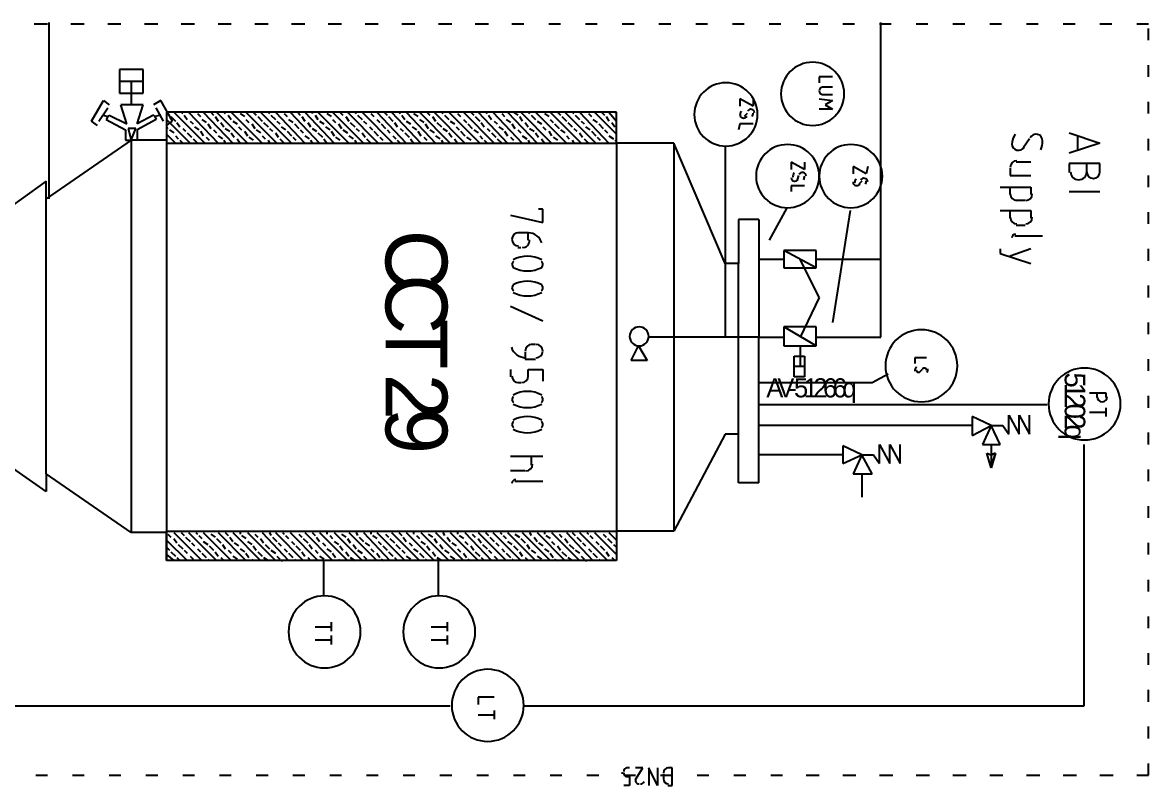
# Model space of a CAD drawing. Header units: millimetres. Extents: x 0 to 33.1, y 1.5 to 45.3.
# Drawn here: x 27.679 to 28.956, y 26.611 to 27.476 of the extents above; entities that cross this region are included whole.
import ezdxf

# ---------------------------------------------------------------- set-up
doc = ezdxf.new("R2010")
doc.units = ezdxf.units.MM
doc.header["$MEASUREMENT"] = 0
doc.layers.get('0').update_dxf_attribs({"linetype": 'CONTINUOUS'})

msp = doc.modelspace()

# ---------------------------------------------------------------- linework, layer by layer
at = {"color": 140, "linetype": 'Continuous'}
for p, q in [((27.7078, 27.4744), (27.6928, 27.4744)), ((27.7094, 27.4761), (27.7094, 27.2761)), ((27.7494, 27.4744), (27.7344, 27.4744)), ((27.7911, 27.4744), (27.7761, 27.4744)), ((27.8328, 27.4744), (27.8178, 27.4744)), ((27.8744, 27.4744), (27.8594, 27.4744)), ((27.9161, 27.4744), (27.9011, 27.4744)), ((27.9578, 27.4744), (27.9428, 27.4744)), ((27.9994, 27.4744), (27.9844, 27.4744)), ((28.0411, 27.4744), (28.0261, 27.4744)), ((28.0828, 27.4744), (28.0678, 27.4744)), ((28.1244, 27.4744), (28.1094, 27.4744)), ((28.1661, 27.4744), (28.1511, 27.4744)), ((28.2078, 27.4744), (28.1928, 27.4744)), ((28.2478, 27.4744), (28.2344, 27.4744)), ((28.2894, 27.4744), (28.2761, 27.4744)), ((28.3311, 27.4744), (28.3178, 27.4744)), ((28.3728, 27.4744), (28.3594, 27.4744)), ((28.4144, 27.4744), (28.4011, 27.4744)), ((28.4561, 27.4744), (28.4428, 27.4744)), ((28.4978, 27.4744), (28.4844, 27.4744)), ((28.5394, 27.4744), (28.5261, 27.4744)), ((28.5811, 27.4744), (28.5678, 27.4744)), ((28.6228, 27.4744), (28.6094, 27.4744)), ((28.6644, 27.4744), (28.6511, 27.4744)), ((28.6528, 27.2044), (28.6528, 27.4761)), ((28.7061, 27.4744), (28.6928, 27.4744)), ((28.7478, 27.4744), (28.7344, 27.4744)), ((28.7894, 27.4744), (28.7761, 27.4744)), ((28.8311, 27.4744), (28.8178, 27.4744)), ((28.8728, 27.4744), (28.8594, 27.4744)), ((28.9144, 27.4744), (28.9011, 27.4744)), ((28.9561, 27.4744), (28.9428, 27.4744)), ((28.9561, 27.4561), (28.9561, 27.4694)), ((27.8161, 27.4228), (27.7894, 27.4228)), ((27.7894, 27.4228), (27.7894, 27.3961)), ((27.8161, 27.3961), (27.8161, 27.4228)), ((28.9561, 27.4144), (28.9561, 27.4278)), ((28.5978, 27.4144), (28.5828, 27.4144)), ((28.5828, 27.4144), (28.5828, 27.4078)), ((27.8161, 27.4094), (27.7894, 27.4094)), ((27.8028, 27.4094), (27.8028, 27.3828)), ((28.5978, 27.4028), (28.5861, 27.4028)), ((27.7578, 27.3644), (27.7711, 27.3878)), ((27.7711, 27.3878), (27.7778, 27.3828)), ((27.7894, 27.3961), (27.8161, 27.3961)), ((27.8361, 27.3878), (27.8278, 27.3828)), ((27.8494, 27.3644), (27.8361, 27.3878)), ((28.5078, 27.3811), (28.4928, 27.3894)), ((28.4928, 27.3894), (28.4928, 27.3811)), ((28.5078, 27.3894), (28.5078, 27.3811)), ((28.5828, 27.3894), (28.5978, 27.3878)), ((28.5861, 27.3944), (28.5978, 27.3944)), ((28.5978, 27.3878), (28.5894, 27.3828)), ((28.9561, 27.3728), (28.9561, 27.3861)), ((27.7661, 27.3644), (27.7761, 27.3794)), ((27.7661, 27.3644), (27.7761, 27.3794)), ((27.8161, 27.3828), (27.7911, 27.3828)), ((27.7978, 27.3611), (27.7911, 27.3828)), ((27.8094, 27.3611), (27.8161, 27.3828)), ((27.8394, 27.3644), (27.8311, 27.3794)), ((27.8428, 27.3744), (27.8428, 26.8661)), ((28.3528, 27.3744), (27.8428, 27.3744)), ((27.8428, 27.3744), (27.8461, 27.3711)), ((27.8428, 27.3744), (27.8428, 27.3394)), ((28.3528, 27.3744), (27.8428, 27.3744)), ((27.8511, 27.3744), (27.8861, 27.3394)), ((27.8594, 27.3744), (27.8611, 27.3728)), ((27.8678, 27.3744), (27.9011, 27.3394)), ((27.8778, 27.3728), (27.8811, 27.3694)), ((27.8844, 27.3744), (27.9178, 27.3394)), ((27.8928, 27.3744), (27.8961, 27.3711)), ((27.8994, 27.3744), (27.9344, 27.3394)), ((27.9078, 27.3744), (27.9094, 27.3728)), ((27.9161, 27.3744), (27.9511, 27.3394)), ((27.9261, 27.3728), (27.9311, 27.3694)), ((27.9328, 27.3744), (27.9678, 27.3394)), ((27.9411, 27.3744), (27.9444, 27.3711)), ((27.9494, 27.3744), (27.9844, 27.3394)), ((27.9578, 27.3744), (27.9594, 27.3728)), ((27.9661, 27.3744), (27.9994, 27.3394)), ((27.9761, 27.3728), (27.9794, 27.3694)), ((27.9828, 27.3744), (28.0161, 27.3394)), ((27.9911, 27.3744), (27.9944, 27.3711)), ((27.9994, 27.3744), (28.0328, 27.3394)), ((28.0078, 27.3744), (28.0078, 27.3728)), ((28.0144, 27.3744), (28.0494, 27.3394)), ((28.0244, 27.3728), (28.0294, 27.3694)), ((28.0311, 27.3744), (28.0661, 27.3394)), ((28.0394, 27.3744), (28.0428, 27.3711)), ((28.0478, 27.3744), (28.0828, 27.3394)), ((28.0561, 27.3744), (28.0578, 27.3728)), ((28.0644, 27.3744), (28.0994, 27.3394)), ((28.0744, 27.3728), (28.0778, 27.3694)), ((28.0811, 27.3744), (28.1144, 27.3394)), ((28.0894, 27.3744), (28.0928, 27.3711)), ((28.0978, 27.3744), (28.1311, 27.3394)), ((28.1061, 27.3744), (28.1078, 27.3728)), ((28.1144, 27.3744), (28.1478, 27.3394)), ((28.1228, 27.3728), (28.1278, 27.3694)), ((28.1294, 27.3744), (28.1644, 27.3394)), ((28.1378, 27.3744), (28.1411, 27.3711)), ((28.1461, 27.3744), (28.1811, 27.3394)), ((28.1544, 27.3744), (28.1561, 27.3728)), ((28.1628, 27.3744), (28.1978, 27.3394)), ((28.1728, 27.3728), (28.1761, 27.3694)), ((28.1794, 27.3744), (28.2144, 27.3394)), ((28.1878, 27.3744), (28.1911, 27.3711)), ((28.1961, 27.3744), (28.2294, 27.3394)), ((28.2044, 27.3744), (28.2061, 27.3728)), ((28.2128, 27.3744), (28.2461, 27.3394)), ((28.2228, 27.3728), (28.2261, 27.3694)), ((28.2294, 27.3744), (28.2628, 27.3394)), ((28.2361, 27.3744), (28.2411, 27.3711)), ((28.2444, 27.3744), (28.2794, 27.3394)), ((28.2528, 27.3744), (28.2544, 27.3728)), ((28.2611, 27.3744), (28.2961, 27.3394)), ((28.2711, 27.3728), (28.2761, 27.3694)), ((28.2778, 27.3744), (28.3128, 27.3394)), ((28.2861, 27.3744), (28.2894, 27.3711)), ((28.2944, 27.3744), (28.3294, 27.3394)), ((28.3028, 27.3744), (28.3044, 27.3728)), ((28.3111, 27.3744), (28.3444, 27.3394)), ((28.3211, 27.3728), (28.3244, 27.3694)), ((28.3278, 27.3744), (28.3528, 27.3494)), ((28.3361, 27.3744), (28.3394, 27.3711)), ((28.3444, 27.3744), (28.3528, 27.3644)), ((28.3511, 27.3744), (28.3528, 27.3728)), ((28.3528, 27.3394), (28.3528, 27.3744)), ((28.3528, 27.3394), (28.3528, 27.3744)), ((28.5011, 27.3728), (28.4978, 27.3694)), ((28.5978, 27.3778), (28.5828, 27.3778)), ((28.5894, 27.3828), (28.5978, 27.3778)), ((27.7644, 27.3594), (27.7578, 27.3644)), ((27.7711, 27.3711), (27.7761, 27.3694)), ((27.7761, 27.3694), (27.7744, 27.3661)), ((27.7744, 27.3661), (27.7961, 27.3544)), ((27.7761, 27.3694), (27.7778, 27.3711)), ((27.7761, 27.3694), (27.7761, 27.3694)), ((27.7778, 27.3711), (27.7978, 27.3611)), ((27.8278, 27.3711), (27.8094, 27.3611)), ((27.8311, 27.3661), (27.8094, 27.3544)), ((27.8294, 27.3694), (27.8278, 27.3711)), ((27.8361, 27.3711), (27.8294, 27.3694)), ((27.8294, 27.3694), (27.8294, 27.3694)), ((27.8294, 27.3694), (27.8311, 27.3661)), ((27.8428, 27.3661), (27.8694, 27.3394)), ((27.8428, 27.3594), (27.8494, 27.3644)), ((27.8478, 27.3694), (27.8528, 27.3644)), ((27.8544, 27.3628), (27.8578, 27.3578)), ((27.8628, 27.3711), (27.8661, 27.3661)), ((27.8694, 27.3644), (27.8728, 27.3611)), ((27.8828, 27.3661), (27.8878, 27.3628)), ((27.8894, 27.3611), (27.8928, 27.3561)), ((27.8978, 27.3694), (27.9011, 27.3644)), ((27.9044, 27.3628), (27.9078, 27.3578)), ((27.9128, 27.3711), (27.9161, 27.3661)), ((27.9178, 27.3644), (27.9228, 27.3611)), ((27.9328, 27.3661), (27.9361, 27.3628)), ((27.9394, 27.3611), (27.9428, 27.3561)), ((27.9461, 27.3694), (27.9511, 27.3644)), ((27.9528, 27.3628), (27.9578, 27.3578)), ((27.9611, 27.3711), (27.9661, 27.3661)), ((27.9678, 27.3644), (27.9711, 27.3611)), ((27.9811, 27.3661), (27.9861, 27.3628)), ((27.9878, 27.3611), (27.9928, 27.3561)), ((27.9961, 27.3694), (27.9994, 27.3644)), ((28.0028, 27.3628), (28.0061, 27.3578)), ((28.0111, 27.3711), (28.0144, 27.3661)), ((28.0161, 27.3644), (28.0211, 27.3611)), ((28.0311, 27.3661), (28.0344, 27.3628)), ((28.0378, 27.3611), (28.0411, 27.3561)), ((28.0461, 27.3694), (28.0494, 27.3644)), ((28.0511, 27.3628), (28.0561, 27.3578)), ((28.0594, 27.3711), (28.0644, 27.3661)), ((28.0661, 27.3644), (28.0694, 27.3611)), ((28.0811, 27.3661), (28.0844, 27.3628)), ((28.0861, 27.3611), (28.0911, 27.3561)), ((28.0944, 27.3694), (28.0994, 27.3644)), ((28.1011, 27.3628), (28.1044, 27.3578)), ((28.1094, 27.3711), (28.1128, 27.3661)), ((28.1144, 27.3644), (28.1194, 27.3611)), ((28.1294, 27.3661), (28.1344, 27.3628)), ((28.1361, 27.3611), (28.1394, 27.3561)), ((28.1444, 27.3694), (28.1478, 27.3644)), ((28.1494, 27.3628), (28.1544, 27.3578)), ((28.1578, 27.3711), (28.1628, 27.3661)), ((28.1644, 27.3644), (28.1694, 27.3611)), ((28.1794, 27.3661), (28.1828, 27.3628)), ((28.1844, 27.3611), (28.1894, 27.3561)), ((28.1928, 27.3694), (28.1978, 27.3644)), ((28.1994, 27.3628), (28.2028, 27.3578)), ((28.2078, 27.3711), (28.2111, 27.3661)), ((28.2144, 27.3644), (28.2178, 27.3611)), ((28.2278, 27.3661), (28.2328, 27.3628)), ((28.2344, 27.3611), (28.2378, 27.3561)), ((28.2428, 27.3694), (28.2461, 27.3644)), ((28.2494, 27.3628), (28.2528, 27.3578)), ((28.2561, 27.3711), (28.2611, 27.3661)), ((28.2628, 27.3644), (28.2678, 27.3611)), ((28.2778, 27.3661), (28.2811, 27.3628)), ((28.2828, 27.3611), (28.2878, 27.3561)), ((28.2911, 27.3694), (28.2961, 27.3644)), ((28.2978, 27.3628), (28.3028, 27.3578)), ((28.3061, 27.3711), (28.3111, 27.3661)), ((28.3128, 27.3644), (28.3161, 27.3611)), ((28.3261, 27.3661), (28.3311, 27.3628)), ((28.3328, 27.3611), (28.3378, 27.3561)), ((28.3411, 27.3694), (28.3444, 27.3644)), ((28.3478, 27.3628), (28.3511, 27.3578)), ((28.4928, 27.3611), (28.4911, 27.3544)), ((28.5078, 27.3611), (28.4928, 27.3611)), ((28.6528, 27.1194), (28.6528, 27.3661)), ((27.7961, 27.3544), (27.7961, 27.3428)), ((27.8078, 27.3561), (27.7994, 27.3561)), ((27.7994, 27.3561), (27.8028, 27.3428)), ((27.8028, 27.3428), (27.8078, 27.3561)), ((27.8094, 27.3544), (27.8094, 27.3428)), ((27.8428, 27.3578), (27.8444, 27.3561)), ((27.8428, 27.3494), (27.8528, 27.3394)), ((27.8461, 27.3544), (27.8511, 27.3511)), ((27.8528, 27.3478), (27.8561, 27.3444)), ((27.8611, 27.3561), (27.8644, 27.3528)), ((27.8661, 27.3511), (27.8711, 27.3461)), ((27.8744, 27.3578), (27.8794, 27.3544)), ((27.8811, 27.3528), (27.8844, 27.3478)), ((27.8878, 27.3461), (27.8911, 27.3428)), ((27.8961, 27.3544), (27.8994, 27.3511)), ((27.9011, 27.3478), (27.9061, 27.3444)), ((27.9094, 27.3561), (27.9144, 27.3528)), ((27.9161, 27.3511), (27.9194, 27.3461)), ((27.9244, 27.3578), (27.9278, 27.3544)), ((27.9311, 27.3528), (27.9344, 27.3478)), ((27.9361, 27.3461), (27.9411, 27.3428)), ((27.9444, 27.3544), (27.9494, 27.3511)), ((27.9511, 27.3478), (27.9544, 27.3444)), ((27.9594, 27.3561), (27.9628, 27.3528)), ((27.9661, 27.3511), (27.9694, 27.3461)), ((27.9728, 27.3578), (27.9778, 27.3544)), ((27.9794, 27.3528), (27.9844, 27.3478)), ((27.9861, 27.3461), (27.9894, 27.3428)), ((27.9944, 27.3544), (27.9978, 27.3511)), ((27.9994, 27.3478), (28.0044, 27.3444)), ((28.0078, 27.3561), (28.0128, 27.3528)), ((28.0144, 27.3511), (28.0194, 27.3461)), ((28.0228, 27.3578), (28.0278, 27.3544)), ((28.0294, 27.3528), (28.0328, 27.3478)), ((28.0344, 27.3461), (28.0394, 27.3428)), ((28.0428, 27.3544), (28.0478, 27.3511)), ((28.0494, 27.3478), (28.0544, 27.3444)), ((28.0578, 27.3561), (28.0611, 27.3528)), ((28.0644, 27.3511), (28.0678, 27.3461)), ((28.0728, 27.3578), (28.0761, 27.3544)), ((28.0778, 27.3528), (28.0828, 27.3478)), ((28.0844, 27.3461), (28.0878, 27.3428)), ((28.0928, 27.3544), (28.0961, 27.3511)), ((28.0994, 27.3478), (28.1028, 27.3444)), ((28.1078, 27.3561), (28.1111, 27.3528)), ((28.1128, 27.3511), (28.1178, 27.3461)), ((28.1211, 27.3578), (28.1261, 27.3544)), ((28.1278, 27.3528), (28.1311, 27.3478)), ((28.1344, 27.3461), (28.1378, 27.3428)), ((28.1411, 27.3544), (28.1461, 27.3511)), ((28.1478, 27.3478), (28.1528, 27.3444)), ((28.1561, 27.3561), (28.1611, 27.3528)), ((28.1628, 27.3511), (28.1661, 27.3461)), ((28.1711, 27.3578), (28.1744, 27.3544)), ((28.1761, 27.3528), (28.1811, 27.3478)), ((28.1828, 27.3461), (28.1878, 27.3428)), ((28.1911, 27.3544), (28.1961, 27.3511)), ((28.1978, 27.3478), (28.2011, 27.3444)), ((28.2061, 27.3561), (28.2094, 27.3528)), ((28.2111, 27.3511), (28.2161, 27.3461)), ((28.2194, 27.3578), (28.2244, 27.3544)), ((28.2261, 27.3528), (28.2294, 27.3478)), ((28.2328, 27.3461), (28.2361, 27.3428)), ((28.2411, 27.3544), (28.2444, 27.3511)), ((28.2461, 27.3478), (28.2511, 27.3444)), ((28.2544, 27.3561), (28.2594, 27.3528)), ((28.2611, 27.3511), (28.2644, 27.3461)), ((28.2694, 27.3578), (28.2728, 27.3544)), ((28.2761, 27.3528), (28.2794, 27.3478)), ((28.2811, 27.3461), (28.2861, 27.3428)), ((28.2894, 27.3544), (28.2944, 27.3511)), ((28.2961, 27.3478), (28.2994, 27.3444)), ((28.3044, 27.3561), (28.3078, 27.3528)), ((28.3111, 27.3511), (28.3144, 27.3461)), ((28.3178, 27.3578), (28.3228, 27.3544)), ((28.3244, 27.3528), (28.3294, 27.3478)), ((28.3311, 27.3461), (28.3344, 27.3428)), ((28.3394, 27.3544), (28.3428, 27.3511)), ((28.3444, 27.3478), (28.3494, 27.3444)), ((28.8661, 27.3511), (28.9011, 27.3394)), ((28.8761, 27.3311), (28.8761, 27.3478)), ((27.8028, 27.3428), (27.7061, 27.2761)), ((27.8028, 27.3428), (27.7061, 27.2761)), ((27.7961, 27.3428), (27.8028, 27.3428)), ((27.8428, 27.3428), (27.8028, 27.3428)), ((27.8028, 27.3428), (27.8028, 26.8978)), ((27.8428, 27.3428), (27.8028, 27.3428)), ((27.8428, 27.3428), (27.8028, 27.3428)), ((27.8428, 27.3428), (27.8028, 27.3428)), ((27.8094, 27.3428), (27.8028, 27.3428)), ((27.8428, 27.3394), (28.3528, 27.3394)), ((27.8444, 27.3394), (27.8444, 27.3394)), ((27.8578, 27.3428), (27.8611, 27.3394)), ((27.8728, 27.3444), (27.8778, 27.3394)), ((27.8928, 27.3394), (27.8928, 27.3394)), ((27.9078, 27.3428), (27.9094, 27.3394)), ((27.9228, 27.3444), (27.9261, 27.3394)), ((27.9428, 27.3394), (27.9428, 27.3394)), ((27.9578, 27.3428), (27.9594, 27.3394)), ((27.9711, 27.3444), (27.9761, 27.3394)), ((27.9928, 27.3394), (27.9928, 27.3394)), ((28.0061, 27.3428), (28.0078, 27.3394)), ((28.0211, 27.3444), (28.0244, 27.3394)), ((28.0411, 27.3394), (28.0411, 27.3394)), ((28.0561, 27.3428), (28.0578, 27.3394)), ((28.0694, 27.3444), (28.0744, 27.3394)), ((28.0911, 27.3394), (28.0911, 27.3394)), ((28.1044, 27.3428), (28.1078, 27.3394)), ((28.1194, 27.3444), (28.1228, 27.3394)), ((28.1394, 27.3394), (28.1394, 27.3394)), ((28.1544, 27.3428), (28.1561, 27.3394)), ((28.1694, 27.3444), (28.1728, 27.3394)), ((28.1894, 27.3394), (28.1894, 27.3394)), ((28.2028, 27.3428), (28.2061, 27.3394)), ((28.2178, 27.3444), (28.2228, 27.3394)), ((28.2378, 27.3394), (28.2378, 27.3394)), ((28.2528, 27.3428), (28.2544, 27.3394)), ((28.2678, 27.3444), (28.2711, 27.3394)), ((28.2878, 27.3394), (28.2878, 27.3394)), ((28.3028, 27.3428), (28.3044, 27.3394)), ((28.3161, 27.3444), (28.3211, 27.3394)), ((28.3378, 27.3394), (28.3378, 27.3394)), ((28.3511, 27.3428), (28.3528, 27.3411)), ((28.4178, 27.3394), (28.3528, 27.3394)), ((28.3528, 27.3394), (28.3528, 26.8994)), ((28.4761, 27.2028), (28.4178, 27.3394)), ((28.4178, 27.3394), (28.4178, 26.8994)), ((28.4761, 27.3361), (28.4761, 27.1194)), ((28.8211, 27.3444), (28.8144, 27.3344)), ((28.9011, 27.3394), (28.8661, 27.3278)), ((28.9561, 27.3311), (28.9561, 27.3444)), ((28.5661, 27.3094), (28.5511, 27.3178)), ((28.5511, 27.3178), (28.5511, 27.3094)), ((28.5661, 27.3178), (28.5661, 27.3094)), ((28.6361, 27.3044), (28.6211, 27.3128)), ((28.6211, 27.3128), (28.6211, 27.3044)), ((28.6378, 27.3128), (28.6361, 27.3044)), ((28.7994, 27.3111), (28.7994, 27.3028)), ((28.8228, 27.3178), (28.8061, 27.3178)), ((28.8661, 27.3161), (28.8661, 27.3061)), ((28.9011, 27.3161), (28.8661, 27.3161)), ((28.8861, 27.3061), (28.8861, 27.3161)), ((28.9011, 27.3061), (28.9011, 27.3161)), ((27.7061, 27.2961), (27.6228, 27.2361)), ((27.7061, 27.2761), (27.7061, 27.2961)), ((28.5594, 27.3028), (28.5578, 27.2978)), ((28.6311, 27.2961), (28.6278, 27.2928)), ((28.7994, 27.3028), (28.8228, 27.3028)), ((28.9561, 27.2894), (28.9561, 27.3028)), ((28.5661, 27.2911), (28.5511, 27.2911)), ((28.5511, 27.2911), (28.5511, 27.2844)), ((28.7878, 27.2894), (28.8228, 27.2894)), ((28.7994, 27.2811), (28.7994, 27.2894)), ((28.8228, 27.2894), (28.8228, 27.2811)), ((28.8661, 27.2844), (28.9011, 27.2844)), ((27.7061, 26.9644), (27.7061, 27.2761)), ((28.8161, 27.2744), (28.8061, 27.2744)), ((28.2328, 27.2578), (28.2694, 27.2494)), ((28.2694, 27.2644), (28.2644, 27.2644)), ((28.2694, 27.2494), (28.2694, 27.2644)), ((28.5461, 27.2661), (28.5261, 27.2294)), ((28.6178, 27.2628), (28.5978, 27.1361)), ((28.7878, 27.2628), (28.8228, 27.2628)), ((28.7994, 27.2544), (28.7994, 27.2628)), ((28.8228, 27.2628), (28.8228, 27.2544)), ((28.9561, 27.2478), (28.9561, 27.2611)), ((28.5144, 27.2528), (28.4911, 27.2528)), ((28.4911, 27.2528), (28.4911, 27.2028)), ((28.5144, 27.2528), (28.5144, 27.1194)), ((28.8161, 27.2461), (28.8061, 27.2461)), ((28.2528, 27.2378), (28.2411, 27.2378)), ((28.2528, 27.2294), (28.2528, 27.2378)), ((28.8044, 27.2344), (28.8361, 27.2344)), ((28.2411, 27.2211), (28.2444, 27.2211)), ((28.7878, 27.2194), (28.7878, 27.2144)), ((28.8228, 27.2194), (28.7994, 27.2111)), ((28.9561, 27.2061), (28.9561, 27.2194)), ((28.5144, 27.2078), (28.5428, 27.2078)), ((28.5794, 27.2178), (28.5428, 27.2178)), ((28.5428, 27.2178), (28.5428, 27.1978)), ((28.5794, 27.1978), (28.5428, 27.2178)), ((28.5828, 27.1644), (28.5611, 27.2078)), ((28.5794, 27.1978), (28.5794, 27.2178)), ((28.5794, 27.2078), (28.6528, 27.2078)), ((28.7878, 27.2144), (28.8228, 27.2028)), ((28.4911, 27.2028), (28.4761, 27.2028)), ((28.4911, 27.0094), (28.4911, 27.2028)), ((28.5428, 27.1978), (28.5794, 27.1978)), ((28.9561, 27.1644), (28.9561, 27.1778)), ((28.2328, 27.1544), (28.2694, 27.1378)), ((28.5828, 27.1644), (28.5611, 27.1194)), ((28.5794, 27.1311), (28.5428, 27.1311)), ((28.5428, 27.1311), (28.5428, 27.1094)), ((28.5794, 27.1094), (28.5428, 27.1311)), ((28.5794, 27.1094), (28.5794, 27.1311)), ((28.9561, 27.1228), (28.9561, 27.1361)), ((28.5144, 27.1194), (28.3894, 27.1194)), ((28.5144, 27.1194), (28.5428, 27.1194)), ((28.5144, 26.9544), (28.5144, 27.1194)), ((28.5794, 27.1194), (28.6528, 27.1194)), ((28.2611, 27.1111), (28.2561, 27.1111)), ((28.3694, 27.0928), (28.3778, 27.1094)), ((28.3778, 27.1094), (28.3878, 27.0928)), ((28.5428, 27.1094), (28.5794, 27.1094)), ((28.5611, 27.1094), (28.5611, 27.0861)), ((28.2494, 27.1028), (28.2494, 27.0944)), ((28.2494, 27.0944), (28.2611, 27.0944)), ((28.3878, 27.0928), (28.3694, 27.0928)), ((28.5544, 27.0978), (28.5661, 27.0978)), ((28.5544, 27.0744), (28.5544, 27.0978)), ((28.5661, 27.0978), (28.5661, 27.0744)), ((28.7044, 27.0961), (28.6911, 27.0961)), ((28.6911, 27.0961), (28.6911, 27.0894)), ((28.9561, 27.0811), (28.9561, 27.0944)), ((28.2328, 27.0828), (28.2328, 27.0744)), ((28.2528, 27.0744), (28.2528, 27.0828)), ((28.2528, 27.0828), (28.2694, 27.0828)), ((28.2694, 27.0828), (28.2694, 27.0694)), ((28.5661, 27.0861), (28.5544, 27.0861)), ((28.6428, 27.0678), (28.6611, 27.0778)), ((28.6994, 27.0828), (28.6961, 27.0794)), ((28.2411, 27.0678), (28.2444, 27.0678)), ((28.5144, 27.0678), (28.6428, 27.0678)), ((28.5661, 27.0744), (28.5544, 27.0744)), ((28.8894, 27.0561), (28.9078, 27.0561)), ((28.8978, 27.0511), (28.8978, 27.0561)), ((28.9078, 27.0561), (28.9078, 27.0511)), ((28.9561, 27.0394), (28.9561, 27.0528)), ((28.8411, 27.0428), (28.5144, 27.0428)), ((28.7778, 27.0194), (28.7561, 27.0294)), ((28.7561, 27.0294), (28.7561, 27.0078)), ((28.7978, 27.0094), (28.7978, 27.0311)), ((28.7978, 27.0311), (28.8094, 27.0094)), ((28.8094, 27.0094), (28.8094, 27.0311)), ((28.8094, 27.0311), (28.8211, 27.0094)), ((28.8211, 27.0094), (28.8211, 27.0311)), ((28.8894, 27.0344), (28.9078, 27.0344)), ((28.9078, 27.0394), (28.9078, 27.0294)), ((28.7561, 27.0194), (28.5144, 27.0194)), ((28.7561, 27.0078), (28.7778, 27.0194)), ((28.7778, 27.0194), (28.7678, 26.9978)), ((28.7878, 26.9978), (28.7778, 27.0194)), ((28.7778, 27.0194), (28.7911, 27.0194)), ((28.7911, 27.0194), (28.7978, 27.0094)), ((27.7061, 26.9444), (27.6228, 27.0028)), ((28.4761, 27.0094), (28.4178, 26.8994)), ((28.4911, 27.0094), (28.4761, 27.0094)), ((28.4911, 26.9544), (28.4911, 27.0094)), ((28.9561, 26.9978), (28.9561, 27.0111)), ((28.6311, 26.9861), (28.6094, 26.9961)), ((28.6094, 26.9961), (28.6094, 26.9761)), ((28.6511, 26.9761), (28.6511, 26.9978)), ((28.6511, 26.9978), (28.6628, 26.9761)), ((28.6628, 26.9761), (28.6628, 26.9978)), ((28.6628, 26.9978), (28.6744, 26.9761)), ((28.6744, 26.9761), (28.6744, 26.9978)), ((28.7678, 26.9978), (28.7878, 26.9978)), ((28.7778, 26.9978), (28.7778, 26.9711)), ((28.8828, 26.9978), (28.8828, 26.7011)), ((28.2328, 26.9844), (28.2694, 26.9844)), ((28.2561, 26.9844), (28.2561, 26.9744)), ((28.6094, 26.9861), (28.5144, 26.9861)), ((28.6094, 26.9761), (28.6311, 26.9861)), ((28.6311, 26.9861), (28.6211, 26.9644)), ((28.6428, 26.9644), (28.6311, 26.9861)), ((28.6311, 26.9861), (28.6444, 26.9861)), ((28.6444, 26.9861), (28.6511, 26.9761)), ((28.7778, 26.9711), (28.7728, 26.9878)), ((28.7728, 26.9878), (28.7778, 26.9861)), ((28.7778, 26.9711), (28.7828, 26.9878)), ((28.7828, 26.9878), (28.7778, 26.9861)), ((28.7778, 26.9861), (28.7828, 26.9878)), ((28.7828, 26.9878), (28.7778, 26.9711)), ((27.7061, 26.9644), (27.7061, 26.9444)), ((27.8028, 26.8978), (27.7061, 26.9644)), ((27.8028, 26.8978), (27.7061, 26.9644)), ((28.2494, 26.9678), (28.2328, 26.9678)), ((28.6211, 26.9644), (28.6428, 26.9644)), ((28.6311, 26.9644), (28.6311, 26.9378)), ((28.9561, 26.9561), (28.9561, 26.9694)), ((28.2378, 26.9561), (28.2694, 26.9561)), ((28.5144, 26.9544), (28.4911, 26.9544)), ((28.9561, 26.9144), (28.9561, 26.9278)), ((27.8428, 26.8661), (27.8428, 26.8994)), ((27.8428, 26.8994), (28.3528, 26.8994)), ((28.4178, 26.8994), (28.3528, 26.8994)), ((28.3528, 26.8994), (28.3528, 26.8661)), ((28.3528, 26.8994), (28.3528, 26.8661)), ((27.8428, 26.8978), (27.8028, 26.8978)), ((27.8428, 26.8978), (27.8028, 26.8978)), ((27.8428, 26.8894), (27.8661, 26.8661)), ((27.8444, 26.8961), (27.8478, 26.8928)), ((27.8511, 26.8978), (27.8828, 26.8661)), ((27.8511, 26.8911), (27.8544, 26.8861)), ((27.8594, 26.8978), (27.8628, 26.8944)), ((27.8644, 26.8928), (27.8694, 26.8878)), ((27.8678, 26.8978), (27.8994, 26.8661)), ((27.8761, 26.8978), (27.8778, 26.8961)), ((27.8794, 26.8944), (27.8828, 26.8911)), ((27.8844, 26.8978), (27.9161, 26.8661)), ((27.8844, 26.8878), (27.8894, 26.8844)), ((27.8928, 26.8961), (27.8978, 26.8928)), ((27.8994, 26.8911), (27.9044, 26.8861)), ((27.9011, 26.8978), (27.9328, 26.8661)), ((27.9094, 26.8978), (27.9128, 26.8944)), ((27.9144, 26.8928), (27.9178, 26.8878)), ((27.9178, 26.8978), (27.9494, 26.8661)), ((27.9261, 26.8978), (27.9261, 26.8961)), ((27.9278, 26.8944), (27.9328, 26.8911)), ((27.9344, 26.8978), (27.9661, 26.8661)), ((27.9344, 26.8878), (27.9394, 26.8844)), ((27.9428, 26.8961), (27.9461, 26.8928)), ((27.9494, 26.8911), (27.9528, 26.8861)), ((27.9511, 26.8978), (27.9811, 26.8661)), ((27.9594, 26.8978), (27.9611, 26.8944)), ((27.9628, 26.8928), (27.9678, 26.8878)), ((27.9661, 26.8978), (27.9978, 26.8661)), ((27.9744, 26.8978), (27.9761, 26.8961)), ((27.9778, 26.8944), (27.9811, 26.8911)), ((27.9828, 26.8978), (28.0144, 26.8661)), ((27.9844, 26.8878), (27.9878, 26.8844)), ((27.9928, 26.8961), (27.9961, 26.8928)), ((27.9978, 26.8911), (28.0028, 26.8861)), ((27.9994, 26.8978), (28.0311, 26.8661)), ((28.0078, 26.8978), (28.0111, 26.8944)), ((28.0128, 26.8928), (28.0161, 26.8878)), ((28.0161, 26.8978), (28.0478, 26.8661)), ((28.0244, 26.8978), (28.0244, 26.8961)), ((28.0278, 26.8944), (28.0311, 26.8911)), ((28.0328, 26.8978), (28.0644, 26.8661)), ((28.0328, 26.8878), (28.0378, 26.8844)), ((28.0411, 26.8961), (28.0461, 26.8928)), ((28.0478, 26.8911), (28.0511, 26.8861)), ((28.0494, 26.8978), (28.0811, 26.8661)), ((28.0578, 26.8978), (28.0594, 26.8944)), ((28.0611, 26.8928), (28.0661, 26.8878)), ((28.0661, 26.8978), (28.0961, 26.8661)), ((28.0744, 26.8978), (28.0744, 26.8961)), ((28.0761, 26.8944), (28.0811, 26.8911)), ((28.0811, 26.8978), (28.1128, 26.8661)), ((28.0828, 26.8878), (28.0861, 26.8844)), ((28.0911, 26.8961), (28.0944, 26.8928)), ((28.0961, 26.8911), (28.1011, 26.8861)), ((28.0978, 26.8978), (28.1294, 26.8661)), ((28.1061, 26.8978), (28.1094, 26.8944)), ((28.1111, 26.8928), (28.1144, 26.8878)), ((28.1144, 26.8978), (28.1461, 26.8661)), ((28.1228, 26.8978), (28.1228, 26.8961)), ((28.1261, 26.8944), (28.1294, 26.8911)), ((28.1311, 26.8978), (28.1628, 26.8661)), ((28.1311, 26.8878), (28.1361, 26.8844)), ((28.1394, 26.8961), (28.1444, 26.8928)), ((28.1461, 26.8911), (28.1494, 26.8861)), ((28.1478, 26.8978), (28.1794, 26.8661)), ((28.1561, 26.8978), (28.1578, 26.8944)), ((28.1611, 26.8928), (28.1644, 26.8878)), ((28.1644, 26.8978), (28.1961, 26.8661)), ((28.1728, 26.8978), (28.1728, 26.8961)), ((28.1744, 26.8944), (28.1794, 26.8911)), ((28.1811, 26.8978), (28.2111, 26.8661)), ((28.1811, 26.8878), (28.1844, 26.8844)), ((28.1894, 26.8961), (28.1928, 26.8928)), ((28.1961, 26.8978), (28.2278, 26.8661)), ((28.1961, 26.8911), (28.1994, 26.8861)), ((28.2044, 26.8978), (28.2078, 26.8944)), ((28.2094, 26.8928), (28.2144, 26.8878)), ((28.2128, 26.8978), (28.2444, 26.8661)), ((28.2211, 26.8978), (28.2228, 26.8961)), ((28.2244, 26.8944), (28.2278, 26.8911)), ((28.2294, 26.8978), (28.2611, 26.8661)), ((28.2294, 26.8878), (28.2344, 26.8844)), ((28.2378, 26.8961), (28.2428, 26.8928)), ((28.2444, 26.8911), (28.2494, 26.8861)), ((28.2461, 26.8978), (28.2778, 26.8661)), ((28.2544, 26.8978), (28.2561, 26.8944)), ((28.2594, 26.8928), (28.2628, 26.8878)), ((28.2628, 26.8978), (28.2944, 26.8661)), ((28.2711, 26.8978), (28.2711, 26.8961)), ((28.2728, 26.8944), (28.2778, 26.8911)), ((28.2794, 26.8978), (28.3111, 26.8661)), ((28.2794, 26.8878), (28.2828, 26.8844)), ((28.2878, 26.8961), (28.2911, 26.8928)), ((28.2944, 26.8911), (28.2978, 26.8861)), ((28.2961, 26.8978), (28.3261, 26.8661)), ((28.3028, 26.8978), (28.3061, 26.8944)), ((28.3078, 26.8928), (28.3128, 26.8878)), ((28.3111, 26.8978), (28.3428, 26.8661)), ((28.3194, 26.8978), (28.3211, 26.8961)), ((28.3228, 26.8944), (28.3261, 26.8911)), ((28.3278, 26.8978), (28.3528, 26.8728)), ((28.3294, 26.8878), (28.3328, 26.8844)), ((28.3378, 26.8961), (28.3411, 26.8928)), ((28.3428, 26.8911), (28.3478, 26.8861)), ((28.3444, 26.8978), (28.3528, 26.8894)), ((28.3528, 26.8978), (28.3528, 26.8978)), ((27.8428, 26.8811), (27.8461, 26.8778)), ((27.8478, 26.8761), (27.8528, 26.8711)), ((27.8561, 26.8844), (27.8611, 26.8794)), ((27.8628, 26.8778), (27.8661, 26.8744)), ((27.8711, 26.8861), (27.8744, 26.8828)), ((27.8778, 26.8794), (27.8811, 26.8761)), ((27.8828, 26.8744), (27.8878, 26.8694)), ((27.8911, 26.8828), (27.8961, 26.8778)), ((27.8978, 26.8761), (27.9011, 26.8711)), ((27.9061, 26.8844), (27.9094, 26.8794)), ((27.9128, 26.8778), (27.9161, 26.8744)), ((27.9194, 26.8861), (27.9244, 26.8828)), ((27.9261, 26.8794), (27.9311, 26.8761)), ((27.9328, 26.8744), (27.9361, 26.8694)), ((27.9411, 26.8828), (27.9444, 26.8778)), ((27.9461, 26.8761), (27.9511, 26.8711)), ((27.9544, 26.8844), (27.9594, 26.8794)), ((27.9611, 26.8778), (27.9661, 26.8744)), ((27.9694, 26.8861), (27.9728, 26.8828)), ((27.9761, 26.8794), (27.9794, 26.8761)), ((27.9811, 26.8744), (27.9861, 26.8694)), ((27.9894, 26.8828), (27.9944, 26.8778)), ((27.9961, 26.8761), (27.9994, 26.8711)), ((28.0044, 26.8844), (28.0078, 26.8794)), ((28.0111, 26.8778), (28.0144, 26.8744)), ((28.0194, 26.8861), (28.0228, 26.8828)), ((28.0244, 26.8794), (28.0294, 26.8761)), ((28.0311, 26.8744), (28.0344, 26.8694)), ((28.0394, 26.8828), (28.0428, 26.8778)), ((28.0461, 26.8761), (28.0494, 26.8711)), ((28.0544, 26.8844), (28.0578, 26.8794)), ((28.0594, 26.8778), (28.0644, 26.8744)), ((28.0678, 26.8861), (28.0728, 26.8828)), ((28.0744, 26.8794), (28.0778, 26.8761)), ((28.0811, 26.8744), (28.0844, 26.8694)), ((28.0878, 26.8828), (28.0928, 26.8778)), ((28.0944, 26.8761), (28.0994, 26.8711)), ((28.1028, 26.8844), (28.1078, 26.8794)), ((28.1094, 26.8778), (28.1128, 26.8744)), ((28.1178, 26.8861), (28.1211, 26.8828)), ((28.1228, 26.8794), (28.1278, 26.8761)), ((28.1294, 26.8744), (28.1344, 26.8694)), ((28.1378, 26.8828), (28.1411, 26.8778)), ((28.1444, 26.8761), (28.1478, 26.8711)), ((28.1528, 26.8844), (28.1561, 26.8794)), ((28.1578, 26.8778), (28.1628, 26.8744)), ((28.1661, 26.8861), (28.1711, 26.8828)), ((28.1728, 26.8794), (28.1761, 26.8761)), ((28.1794, 26.8744), (28.1828, 26.8694)), ((28.1878, 26.8828), (28.1911, 26.8778)), ((28.1928, 26.8761), (28.1978, 26.8711)), ((28.2011, 26.8844), (28.2061, 26.8794)), ((28.2078, 26.8778), (28.2111, 26.8744)), ((28.2161, 26.8861), (28.2194, 26.8828)), ((28.2228, 26.8794), (28.2261, 26.8761)), ((28.2278, 26.8744), (28.2328, 26.8694)), ((28.2361, 26.8828), (28.2411, 26.8778)), ((28.2428, 26.8761), (28.2461, 26.8711)), ((28.2511, 26.8844), (28.2544, 26.8794)), ((28.2561, 26.8778), (28.2611, 26.8744)), ((28.2644, 26.8861), (28.2694, 26.8828)), ((28.2711, 26.8794), (28.2761, 26.8761)), ((28.2778, 26.8744), (28.2811, 26.8694)), ((28.2861, 26.8828), (28.2894, 26.8778)), ((28.2911, 26.8761), (28.2961, 26.8711)), ((28.2994, 26.8844), (28.3044, 26.8794)), ((28.3061, 26.8778), (28.3111, 26.8744)), ((28.3144, 26.8861), (28.3178, 26.8828)), ((28.3211, 26.8794), (28.3244, 26.8761)), ((28.3261, 26.8744), (28.3311, 26.8694)), ((28.3344, 26.8828), (28.3394, 26.8778)), ((28.3411, 26.8761), (28.3444, 26.8711)), ((28.3494, 26.8844), (28.3528, 26.8811)), ((28.9561, 26.8728), (28.9561, 26.8861)), ((27.8428, 26.8728), (27.8511, 26.8661)), ((28.3528, 26.8661), (27.8428, 26.8661)), ((28.3528, 26.8661), (27.8428, 26.8661)), ((27.8544, 26.8694), (27.8578, 26.8661)), ((27.8694, 26.8711), (27.8728, 26.8678)), ((27.8744, 26.8661), (27.8744, 26.8661)), ((27.8894, 26.8678), (27.8911, 26.8661)), ((27.9044, 26.8694), (27.9078, 26.8661)), ((27.9178, 26.8711), (27.9228, 26.8678)), ((27.9244, 26.8661), (27.9244, 26.8661)), ((27.9394, 26.8678), (27.9411, 26.8661)), ((27.9528, 26.8694), (27.9578, 26.8661)), ((27.9678, 26.8711), (27.9711, 26.8678)), ((27.9728, 26.8661), (27.9744, 26.8661)), ((27.9878, 26.8678), (27.9894, 26.8661)), ((28.0028, 26.8694), (28.0061, 26.8661)), ((28.0161, 26.8711), (28.0211, 26.8678)), ((28.0211, 26.8261), (28.0211, 26.8661)), ((28.0228, 26.8661), (28.0228, 26.8661)), ((28.0378, 26.8678), (28.0394, 26.8661)), ((28.0511, 26.8694), (28.0561, 26.8661)), ((28.0661, 26.8711), (28.0694, 26.8678)), ((28.0728, 26.8661), (28.0728, 26.8661)), ((28.0861, 26.8678), (28.0894, 26.8661)), ((28.1011, 26.8694), (28.1044, 26.8661)), ((28.1144, 26.8711), (28.1194, 26.8678)), ((28.1211, 26.8661), (28.1211, 26.8661)), ((28.1361, 26.8678), (28.1378, 26.8661)), ((28.1494, 26.8694), (28.1544, 26.8661)), ((28.1511, 26.8261), (28.1511, 26.8661)), ((28.1644, 26.8711), (28.1694, 26.8678)), ((28.1711, 26.8661), (28.1711, 26.8661)), ((28.1844, 26.8678), (28.1878, 26.8661)), ((28.1994, 26.8694), (28.2028, 26.8661)), ((28.2144, 26.8711), (28.2178, 26.8678)), ((28.2194, 26.8661), (28.2194, 26.8661)), ((28.2344, 26.8678), (28.2361, 26.8661)), ((28.2494, 26.8694), (28.2528, 26.8661)), ((28.2628, 26.8711), (28.2678, 26.8678)), ((28.2694, 26.8661), (28.2694, 26.8661)), ((28.2828, 26.8678), (28.2861, 26.8661)), ((28.2978, 26.8694), (28.3028, 26.8661)), ((28.3128, 26.8711), (28.3161, 26.8678)), ((28.3178, 26.8661), (28.3194, 26.8661)), ((28.3328, 26.8678), (28.3344, 26.8661)), ((28.3478, 26.8694), (28.3511, 26.8661)), ((28.9561, 26.8311), (28.9561, 26.8444)), ((28.9561, 26.7894), (28.9561, 26.8028)), ((28.0111, 26.7911), (28.0294, 26.7911)), ((28.0294, 26.7961), (28.0294, 26.7861)), ((28.1428, 26.7911), (28.1611, 26.7911)), ((28.1611, 26.7961), (28.1611, 26.7861)), ((28.0111, 26.7761), (28.0294, 26.7761)), ((28.0294, 26.7811), (28.0294, 26.7711)), ((28.1428, 26.7761), (28.1611, 26.7761)), ((28.1611, 26.7811), (28.1611, 26.7711)), ((28.9561, 26.7478), (28.9561, 26.7611)), ((28.2144, 26.7111), (28.1961, 26.7111)), ((28.1961, 26.7111), (28.1961, 26.7028)), ((28.9561, 26.7061), (28.9561, 26.7194)), ((28.1644, 26.7011), (27.5294, 26.7011)), ((28.2144, 26.6961), (28.2144, 26.6861)), ((28.8828, 26.7011), (28.2478, 26.7011)), ((28.1961, 26.6911), (28.2144, 26.6911)), ((28.9561, 26.6644), (28.9561, 26.6778)), ((28.9561, 26.6228), (28.9561, 26.6361)), ((27.6944, 26.6228), (27.7078, 26.6228)), ((27.7361, 26.6228), (27.7494, 26.6228)), ((27.7778, 26.6228), (27.7911, 26.6228)), ((27.8194, 26.6228), (27.8328, 26.6228)), ((27.8611, 26.6228), (27.8744, 26.6228)), ((27.9028, 26.6228), (27.9161, 26.6228)), ((27.9444, 26.6228), (27.9578, 26.6228)), ((27.9861, 26.6228), (27.9994, 26.6228)), ((28.0278, 26.6228), (28.0411, 26.6228)), ((28.0694, 26.6228), (28.0828, 26.6228)), ((28.1111, 26.6228), (28.1244, 26.6228)), ((28.1528, 26.6228), (28.1661, 26.6228)), ((28.1944, 26.6228), (28.2078, 26.6228)), ((28.2361, 26.6228), (28.2494, 26.6228)), ((28.2778, 26.6228), (28.2911, 26.6228)), ((28.3194, 26.6228), (28.3328, 26.6228)), ((28.3611, 26.6228), (28.3744, 26.6228)), ((28.4028, 26.6228), (28.4161, 26.6228)), ((28.4444, 26.6228), (28.4578, 26.6228)), ((28.4861, 26.6228), (28.4994, 26.6228)), ((28.5278, 26.6228), (28.5411, 26.6228)), ((28.5678, 26.6228), (28.5828, 26.6228)), ((28.6094, 26.6228), (28.6244, 26.6228)), ((28.6511, 26.6228), (28.6661, 26.6228)), ((28.6928, 26.6228), (28.7078, 26.6228)), ((28.7344, 26.6228), (28.7494, 26.6228)), ((28.7761, 26.6228), (28.7911, 26.6228)), ((28.8178, 26.6228), (28.8328, 26.6228)), ((28.8594, 26.6228), (28.8744, 26.6228)), ((28.9011, 26.6228), (28.9161, 26.6228)), ((28.9428, 26.6228), (28.9561, 26.6228))]:
    msp.add_line(p, q, dxfattribs=at)
at = {"color": 0, "linetype": 'Continuous'}
for p, q in [((28.3678, 26.6311), (28.3644, 26.6311)), ((28.3744, 26.6178), (28.3828, 26.6311)), ((28.3828, 26.6311), (28.3744, 26.6311)), ((28.3994, 26.6111), (28.3894, 26.6311)), ((28.3894, 26.6311), (28.3894, 26.6111)), ((28.3994, 26.6311), (28.3994, 26.6111)), ((28.4161, 26.6311), (28.4111, 26.6311)), ((28.4161, 26.6111), (28.4161, 26.6311)), ((28.3594, 26.6261), (28.3594, 26.6244)), ((28.3644, 26.6211), (28.3678, 26.6211)), ((28.3678, 26.6211), (28.3678, 26.6111)), ((28.4061, 26.6244), (28.4061, 26.6178)), ((28.3678, 26.6111), (28.3611, 26.6111)), ((28.4111, 26.6111), (28.4161, 26.6111))]:
    msp.add_line(p, q, dxfattribs=at)
at = {"color": 140, "linetype": 'Continuous'}
for points in [[(28.5753, 27.4311), (28.5556, 27.4311), (28.5394, 27.4151), (28.5394, 27.3953)], [(28.6111, 27.3953), (28.6111, 27.4151), (28.595, 27.4311), (28.5753, 27.4311)], [(28.4769, 27.4078), (28.4571, 27.4078), (28.4411, 27.3917), (28.4411, 27.3719)], [(28.5128, 27.3719), (28.5128, 27.3917), (28.4968, 27.4078), (28.4769, 27.4078)], [(28.5869, 27.4028), (28.5847, 27.4028), (28.5828, 27.401), (28.5828, 27.3986)], [(28.5828, 27.3986), (28.5828, 27.3964), (28.5846, 27.3944), (28.5869, 27.3944)], [(28.5394, 27.3953), (28.5394, 27.3756), (28.5556, 27.3594), (28.5753, 27.3594)], [(28.5753, 27.3594), (28.595, 27.3594), (28.6111, 27.3756), (28.6111, 27.3953)], [(28.4411, 27.3719), (28.4411, 27.3522), (28.4571, 27.3361), (28.4769, 27.3361)], [(28.4769, 27.3361), (28.4968, 27.3361), (28.5128, 27.3522), (28.5128, 27.3719)], [(28.4944, 27.3756), (28.4935, 27.3742), (28.4929, 27.3725), (28.4928, 27.3707)], [(28.4928, 27.3719), (28.4928, 27.37), (28.494, 27.3683), (28.496, 27.3679)], [(28.5062, 27.3776), (28.5044, 27.3781), (28.5025, 27.3772), (28.5015, 27.3756)], [(28.5094, 27.3736), (28.5094, 27.3756), (28.5082, 27.3772), (28.5062, 27.3776)], [(28.5069, 27.3694), (28.5075, 27.3707), (28.5078, 27.3721), (28.5078, 27.3735)], [(28.496, 27.3679), (28.4978, 27.3675), (28.4997, 27.3683), (28.5007, 27.37)], [(28.805, 27.3497), (28.8026, 27.3463), (28.8014, 27.3421), (28.8011, 27.3378)], [(28.8304, 27.3492), (28.8269, 27.35), (28.8235, 27.3485), (28.8219, 27.3453)], [(28.8361, 27.3419), (28.8361, 27.3454), (28.8338, 27.3485), (28.8304, 27.3492)], [(28.5469, 27.3378), (28.5271, 27.3378), (28.5111, 27.3217), (28.5111, 27.3019)], [(28.5828, 27.3019), (28.5828, 27.3217), (28.5667, 27.3378), (28.5469, 27.3378)], [(28.6186, 27.3378), (28.5988, 27.3378), (28.5828, 27.3217), (28.5828, 27.3019)], [(28.6544, 27.3019), (28.6544, 27.3217), (28.6383, 27.3378), (28.6186, 27.3378)], [(28.8011, 27.3386), (28.8011, 27.3351), (28.8035, 27.3321), (28.8068, 27.3314)], [(28.8068, 27.3314), (28.8103, 27.3306), (28.8138, 27.3321), (28.8153, 27.3353)], [(28.834, 27.3317), (28.8354, 27.3349), (28.8361, 27.3382), (28.8361, 27.3417)], [(28.8069, 27.3194), (28.8028, 27.3194), (28.7994, 27.3161), (28.7994, 27.3119)], [(28.5111, 27.3019), (28.5111, 27.2822), (28.5271, 27.2661), (28.5469, 27.2661)], [(28.5469, 27.2661), (28.5667, 27.2661), (28.5828, 27.2822), (28.5828, 27.3019)], [(28.5511, 27.3003), (28.5511, 27.2983), (28.5524, 27.2967), (28.5543, 27.2962)], [(28.5544, 27.3056), (28.5535, 27.304), (28.5528, 27.3024), (28.5528, 27.3007)], [(28.5543, 27.2962), (28.5561, 27.2958), (28.5581, 27.2967), (28.559, 27.2983)], [(28.5646, 27.306), (28.5628, 27.3064), (28.5608, 27.3056), (28.5599, 27.3039)], [(28.5678, 27.3019), (28.5678, 27.3039), (28.5665, 27.3056), (28.5646, 27.306)], [(28.5653, 27.2978), (28.5658, 27.299), (28.5661, 27.3004), (28.5661, 27.3018)], [(28.5828, 27.3019), (28.5828, 27.2822), (28.5988, 27.2661), (28.6186, 27.2661)], [(28.6186, 27.2661), (28.6383, 27.2661), (28.6544, 27.2822), (28.6544, 27.3019)], [(28.6211, 27.2953), (28.6211, 27.2933), (28.6224, 27.2917), (28.6243, 27.2912)], [(28.6244, 27.2989), (28.6235, 27.2974), (28.6229, 27.2958), (28.6228, 27.294)], [(28.6346, 27.2993), (28.6326, 27.2999), (28.6308, 27.2989), (28.6299, 27.2972)], [(28.6378, 27.2953), (28.6378, 27.2972), (28.6364, 27.2989), (28.6346, 27.2993)], [(28.6353, 27.2928), (28.6358, 27.294), (28.6361, 27.2954), (28.6361, 27.2968)], [(28.8678, 27.3069), (28.8678, 27.3018), (28.8718, 27.2978), (28.8769, 27.2978)], [(28.8769, 27.2978), (28.8819, 27.2978), (28.8861, 27.3018), (28.8861, 27.3069)], [(28.8861, 27.3069), (28.8861, 27.3028), (28.8894, 27.2994), (28.8936, 27.2994)], [(28.8936, 27.2994), (28.8978, 27.2994), (28.9011, 27.3028), (28.9011, 27.3069)], [(28.6243, 27.2912), (28.6261, 27.2908), (28.6281, 27.2917), (28.629, 27.2933)], [(28.7994, 27.2819), (28.7994, 27.2778), (28.8028, 27.2744), (28.8069, 27.2744)], [(28.8169, 27.2744), (28.8211, 27.2744), (28.8244, 27.2778), (28.8244, 27.2819)], [(28.7994, 27.2553), (28.7994, 27.2511), (28.8028, 27.2478), (28.8069, 27.2478)], [(28.8169, 27.2478), (28.8211, 27.2478), (28.8244, 27.2511), (28.8244, 27.2553)], [(28.2419, 27.2378), (28.2378, 27.2378), (28.2344, 27.2344), (28.2344, 27.2303)], [(28.2683, 27.2263), (28.2661, 27.2328), (28.26, 27.2374), (28.2531, 27.2378)], [(28.8053, 27.2361), (28.8029, 27.2361), (28.8011, 27.2343), (28.8011, 27.2319)], [(28.2344, 27.2303), (28.2344, 27.2261), (28.2378, 27.2228), (28.2419, 27.2228)], [(28.246, 27.2213), (28.2483, 27.2208), (28.2506, 27.2217), (28.2522, 27.2233)], [(28.2522, 27.2233), (28.2539, 27.225), (28.2547, 27.2274), (28.2544, 27.2296)], [(28.2681, 27.2071), (28.2581, 27.2125), (28.2458, 27.2125), (28.2357, 27.2071)], [(28.2361, 27.2053), (28.2351, 27.2044), (28.2344, 27.2033), (28.2344, 27.2019)], [(28.2344, 27.2019), (28.2344, 27.2007), (28.2351, 27.1994), (28.2361, 27.1986)], [(28.2357, 27.1985), (28.2458, 27.1931), (28.2581, 27.1931), (28.2681, 27.1985)], [(28.2694, 27.2019), (28.2694, 27.2033), (28.2689, 27.2044), (28.2678, 27.2053)], [(28.2678, 27.1986), (28.2689, 27.1994), (28.2694, 27.2007), (28.2694, 27.2019)], [(28.2681, 27.1788), (28.2581, 27.1842), (28.2458, 27.1842), (28.2357, 27.1788)], [(28.2361, 27.1786), (28.2351, 27.1778), (28.2344, 27.1765), (28.2344, 27.1753)], [(28.2344, 27.1753), (28.2344, 27.1739), (28.2351, 27.1726), (28.2361, 27.1719)], [(28.2357, 27.1701), (28.2458, 27.1647), (28.2581, 27.1647), (28.2681, 27.1701)], [(28.2694, 27.1753), (28.2694, 27.1765), (28.2689, 27.1778), (28.2678, 27.1786)], [(28.2678, 27.1719), (28.2689, 27.1726), (28.2694, 27.1739), (28.2694, 27.1753)], [(28.3786, 27.1311), (28.3726, 27.1311), (28.3678, 27.1262), (28.3678, 27.1203)], [(28.3894, 27.1203), (28.3894, 27.1262), (28.3846, 27.1311), (28.3786, 27.1311)], [(28.3678, 27.1203), (28.3678, 27.1143), (28.3726, 27.1094), (28.3786, 27.1094)], [(28.3786, 27.1094), (28.3846, 27.1094), (28.3894, 27.1143), (28.3894, 27.1203)], [(28.6986, 27.1278), (28.6761, 27.1278), (28.6578, 27.1094), (28.6578, 27.0869)], [(28.7394, 27.0869), (28.7394, 27.1094), (28.7211, 27.1278), (28.6986, 27.1278)], [(28.2337, 27.1079), (28.2361, 27.1008), (28.2428, 27.0961), (28.2503, 27.0961)], [(28.2569, 27.1111), (28.2528, 27.1111), (28.2494, 27.1078), (28.2494, 27.1036)], [(28.2694, 27.1036), (28.2694, 27.1078), (28.2661, 27.1111), (28.2619, 27.1111)], [(28.2619, 27.0961), (28.2661, 27.0961), (28.2694, 27.0994), (28.2694, 27.1036)], [(28.6578, 27.0869), (28.6578, 27.0644), (28.6761, 27.0461), (28.6986, 27.0461)], [(28.6928, 27.0856), (28.6918, 27.084), (28.6913, 27.0824), (28.6911, 27.0807)], [(28.6928, 27.0819), (28.6928, 27.0808), (28.6936, 27.0799), (28.6947, 27.0796)], [(28.6947, 27.0796), (28.6958, 27.0793), (28.6969, 27.0797), (28.6975, 27.0808)], [(28.6986, 27.0461), (28.7211, 27.0461), (28.7394, 27.0644), (28.7394, 27.0869)], [(28.7025, 27.0843), (28.7014, 27.0846), (28.7003, 27.084), (28.6997, 27.0831)], [(28.7044, 27.0819), (28.7044, 27.0831), (28.7036, 27.084), (28.7025, 27.0843)], [(28.7053, 27.0794), (28.7058, 27.0807), (28.7061, 27.0821), (28.7061, 27.0835)], [(28.8836, 27.0844), (28.8611, 27.0844), (28.8428, 27.0661), (28.8428, 27.0436)], [(28.9244, 27.0436), (28.9244, 27.0661), (28.9061, 27.0844), (28.8836, 27.0844)], [(28.2344, 27.0753), (28.2344, 27.0711), (28.2378, 27.0678), (28.2419, 27.0678)], [(28.2453, 27.0678), (28.2494, 27.0678), (28.2528, 27.0711), (28.2528, 27.0753)], [(28.2681, 27.0538), (28.2581, 27.0592), (28.2458, 27.0592), (28.2357, 27.0538)], [(28.2361, 27.0519), (28.2351, 27.0511), (28.2344, 27.0499), (28.2344, 27.0486)], [(28.2344, 27.0486), (28.2344, 27.0474), (28.2351, 27.0461), (28.2361, 27.0453)], [(28.2357, 27.0435), (28.2458, 27.0381), (28.2581, 27.0381), (28.2681, 27.0435)], [(28.2694, 27.0486), (28.2694, 27.0499), (28.2689, 27.0511), (28.2678, 27.0519)], [(28.2678, 27.0453), (28.2689, 27.0461), (28.2694, 27.0474), (28.2694, 27.0486)], [(28.8428, 27.0436), (28.8428, 27.0211), (28.8611, 27.0028), (28.8836, 27.0028)], [(28.8836, 27.0028), (28.9061, 27.0028), (28.9244, 27.0211), (28.9244, 27.0436)], [(28.8978, 27.0519), (28.8978, 27.0488), (28.9003, 27.0461), (28.9036, 27.0461)], [(28.9036, 27.0461), (28.9068, 27.0461), (28.9094, 27.0486), (28.9094, 27.0519)], [(28.2681, 27.0254), (28.2581, 27.0308), (28.2458, 27.0308), (28.2357, 27.0254)], [(28.2361, 27.0236), (28.2351, 27.0228), (28.2344, 27.0215), (28.2344, 27.0203)], [(28.2344, 27.0203), (28.2344, 27.0189), (28.2351, 27.0176), (28.2361, 27.0169)], [(28.2357, 27.0151), (28.2458, 27.0097), (28.2581, 27.0097), (28.2681, 27.0151)], [(28.2694, 27.0203), (28.2694, 27.0215), (28.2689, 27.0228), (28.2678, 27.0236)], [(28.2678, 27.0169), (28.2689, 27.0176), (28.2694, 27.0189), (28.2694, 27.0203)], [(28.2503, 26.9678), (28.2544, 26.9678), (28.2578, 26.9711), (28.2578, 26.9753)], [(28.2386, 26.9578), (28.2364, 26.9578), (28.2344, 26.9558), (28.2344, 26.9536)], [(28.0219, 26.8261), (27.9994, 26.8261), (27.9811, 26.8078), (27.9811, 26.7853)], [(28.0628, 26.7853), (28.0628, 26.8078), (28.0444, 26.8261), (28.0219, 26.8261)], [(28.1519, 26.8261), (28.1294, 26.8261), (28.1111, 26.8078), (28.1111, 26.7853)], [(28.1928, 26.7853), (28.1928, 26.8078), (28.1744, 26.8261), (28.1519, 26.8261)], [(27.9811, 26.7853), (27.9811, 26.7628), (27.9994, 26.7444), (28.0219, 26.7444)], [(28.0219, 26.7444), (28.0444, 26.7444), (28.0628, 26.7628), (28.0628, 26.7853)], [(28.1111, 26.7853), (28.1111, 26.7628), (28.1294, 26.7444), (28.1519, 26.7444)], [(28.1519, 26.7444), (28.1744, 26.7444), (28.1928, 26.7628), (28.1928, 26.7853)], [(28.2069, 26.7428), (28.1844, 26.7428), (28.1661, 26.7244), (28.1661, 26.7019)], [(28.2478, 26.7019), (28.2478, 26.7244), (28.2294, 26.7428), (28.2069, 26.7428)], [(28.1661, 26.7019), (28.1661, 26.6794), (28.1844, 26.6611), (28.2069, 26.6611)], [(28.2069, 26.6611), (28.2294, 26.6611), (28.2478, 26.6794), (28.2478, 26.7019)]]:
    msp.add_open_spline(points, degree=3, dxfattribs=at)
at = {"color": 0, "linetype": 'Continuous'}
for points in [[(28.3653, 26.6311), (28.3629, 26.6311), (28.3611, 26.6292), (28.3611, 26.6269)], [(28.4119, 26.6311), (28.4088, 26.6311), (28.4061, 26.6285), (28.4061, 26.6253)], [(28.3611, 26.6253), (28.3611, 26.6231), (28.3629, 26.6211), (28.3653, 26.6211)], [(28.375, 26.6192), (28.3743, 26.6178), (28.3743, 26.6163), (28.375, 26.6149)], [(28.4061, 26.6186), (28.4061, 26.6154), (28.4088, 26.6128), (28.4119, 26.6128)], [(28.375, 26.6149), (28.3757, 26.6136), (28.3771, 26.6128), (28.3786, 26.6128)], [(28.3803, 26.6128), (28.3821, 26.6128), (28.3838, 26.614), (28.3843, 26.6158)]]:
    msp.add_open_spline(points, degree=3, dxfattribs=at)

# ---------------------------------------------------------------- texts
at = {"color": 140}
for s, height, p in [('C', 0.07, (28.0911, 27.2411)), ('C', 0.07, (28.0911, 27.1906)), ('T', 0.07, (28.0911, 27.1401)), ('5', 0.023333, (28.8611, 27.0794)), ('2', 0.07, (28.0911, 27.0779)), ('1', 0.023333, (28.8611, 27.0676)), ('2', 0.023333, (28.8611, 27.0558)), ('0', 0.023333, (28.8611, 27.044)), ('9', 0.07, (28.0911, 27.039)), ('2', 0.023333, (28.8611, 27.0321)), ('q', 0.023333, (28.8611, 27.0203))]:
    msp.add_text(s, height=height, rotation=270, dxfattribs=at).set_placement(p)
for s, p in [('A', (28.5228, 27.0511)), ('V', (28.5353, 27.0511)), ('5', (28.5542, 27.0511)), ('1', (28.5651, 27.0511)), ('2', (28.5761, 27.0511)), ('6', (28.5871, 27.0511)), ('6', (28.5981, 27.0511)), ('q', (28.609, 27.0511)), ('-', (28.5476, 27.0511))]:
    msp.add_text(s, height=0.021667, dxfattribs=at).set_placement(p)

doc.saveas('drawing.dxf')
